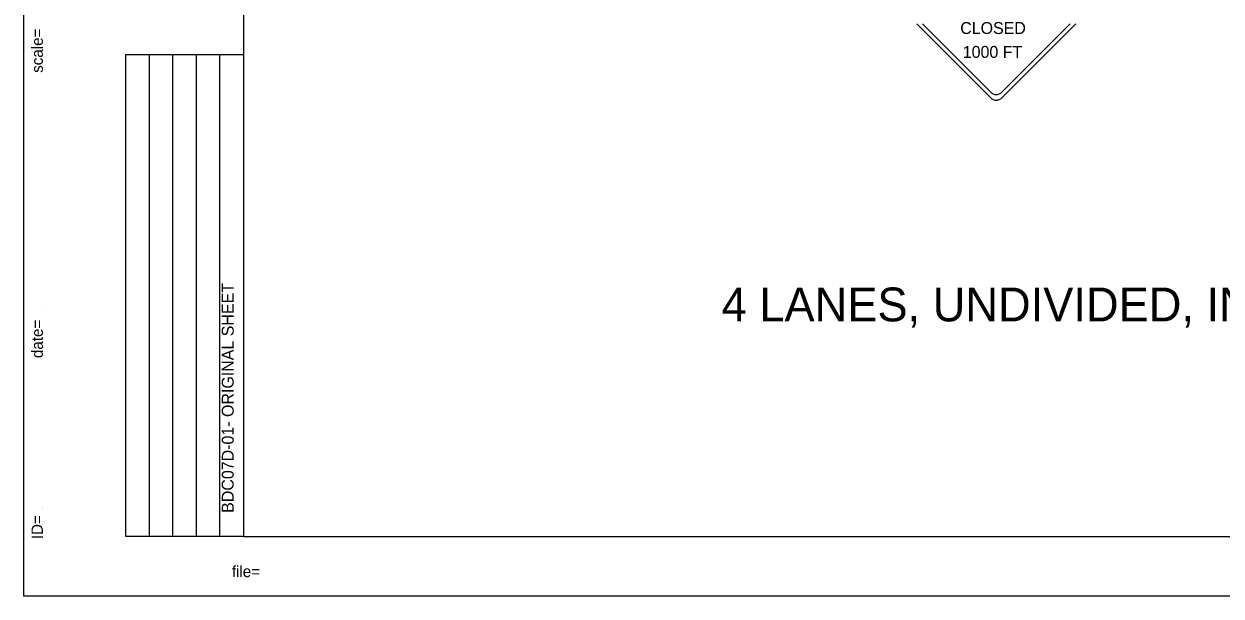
# Model space of a CAD drawing. Extents: x 499945 to 500993, y 499985 to 500645.
# Drawn here: x 499944.8 to 500245.8, y 499985 to 500128.8 of the extents above; entities that cross this region are included whole.
import ezdxf

# ---------------------------------------------------------------- set-up
doc = ezdxf.new("R2010")
doc.units = 0
for name, color, linetype in [('1', 7, 'Continuous'), ('41', 7, 'Continuous'), ('5', 7, 'Continuous'), ('56', 7, 'Continuous'), ('60', 7, 'Continuous')]:
    doc.layers.add(name, color=color, linetype=linetype)

msp = doc.modelspace()

# ---------------------------------------------------------------- linework, layer by layer
at = {"layer": '1'}
for p, q in [((500000, 500630), (500000, 500000)), ((499970.47, 500000), (499970.47, 500121.06)), ((499970.47, 500121.06), (500000, 500121.06)), ((499976.38, 500000), (499976.38, 500121.06)), ((499982.28, 500000), (499982.28, 500121.06)), ((499988.19, 500000), (499988.19, 500121.06)), ((499994.09, 500000), (499994.09, 500121.06)), ((500000, 500000), (499970.47, 500000)), ((500000, 500000), (500990, 500000)), ((500993, 499985), (499944.83, 499985))]:
    msp.add_line(p, q, dxfattribs=at)
at = {"layer": '41'}
msp.add_lwpolyline([(499944.83, 500645), (500993, 500645), (500993, 499985), (499944.83, 499985)], close=True, dxfattribs=at)
at = {"layer": '56'}
for p, q in [((500169.3, 500128.76), (500187.87, 500110.18)), ((500170.71, 500128.76), (500187.87, 500111.6)), ((500190.7, 500111.6), (500207.86, 500128.76)), ((500190.7, 500110.18), (500209.27, 500128.76))]:
    msp.add_line(p, q, dxfattribs=at)
for centre in [(500189.28, 500113.01), (500189.28, 500111.6)]:
    msp.add_arc(centre, 2, 225, 315, dxfattribs=at)
at = {"layer": '60'}
msp.add_line((500189.28, 500109.6), (500189.28, 500109.6), dxfattribs=at)

# ---------------------------------------------------------------- texts
at = {"layer": '1'}
for s, height, p in [('scale=', 2.85, (499949.58, 500116.47)), ('BDC07D-01- ORIGINAL SHEET', 3, (499997.56, 500005.91)), ('.......time......', 0.041, (499949.58, 500057.26)), ('date=', 2.85, (499949.58, 500044.79)), ('............who............', 0.041, (499949.58, 500006.85)), ('ID=', 2.85, (499949.58, 499999.28))]:
    msp.add_text(s, height=height, rotation=90, dxfattribs=at).set_placement(p)
for s, height, p in [('CLOSED', 3, (500180.21, 500126.23)), ('1000 FT', 3, (500180.85, 500120.23)), ('file=', 2.85, (499997.09, 499989.75)), ('...................bob..................', 0.041, (500006.58, 499989.75))]:
    msp.add_text(s, height=height, dxfattribs=at).set_placement(p)
at = {"layer": '5'}
msp.add_text('4 LANES, UNDIVIDED, INTERSECTION ', height=8.5, dxfattribs=at).set_placement((500120.22, 500054.02))

doc.saveas('drawing.dxf')
